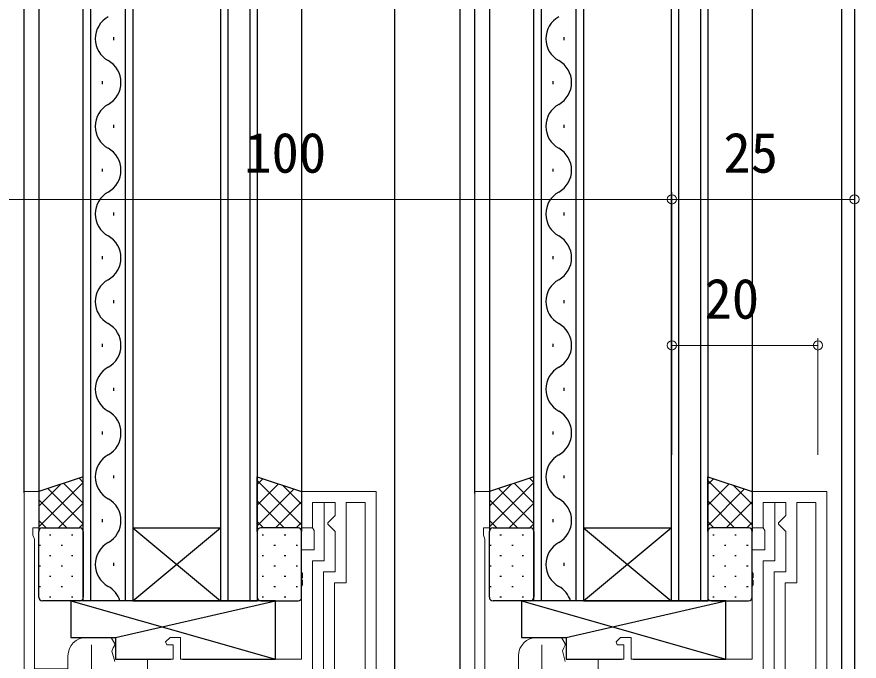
# Model space of a CAD drawing. Units: millimetres, scale not verified. Extents: x -437 to 438, y -681 to 679.
# Drawn here: x -291.5 to -176.2, y 12.3 to 100.5 of the extents above; entities that cross this region are included whole.
import ezdxf
from ezdxf.enums import TextEntityAlignment as Align

# ---------------------------------------------------------------- set-up
doc = ezdxf.new("R2010")
doc.units = ezdxf.units.MM
doc.header["$LTSCALE"] = 4
doc.layers.add('0-2_YKK_11', color=7, linetype='Continuous', lineweight=18)
doc.layers.add('0-5_YKK_D', color=6, linetype='Continuous', lineweight=18)
doc.layers.add('0-3_YKK_12', color=2, linetype='Continuous')
doc.layers.add('0-4_YKK_13', color=4, linetype='Continuous')
doc.styles.add('ＭＳ ゴシック', font='')
doc.styles.get('ＭＳ ゴシック').set_extended_font_data('MS Gothic')

msp = doc.modelspace()

# ---------------------------------------------------------------- linework, layer by layer
at = {"layer": '0-2_YKK_11'}
for p, q in [((-281.302, 14.516), (-281.302, 9.516)), ((-219.602, 14.516), (-219.602, 9.516))]:
    msp.add_line(p, q, dxfattribs=at)
for points in [[(-270.602, -57.484), (-270.602, -48.484), (-272.602, -48.484), (-272.602, -50.484), (-273.602, -50.484), (-273.602, -48.484), (-278.302, -48.484), (-278.802, -48.984), (-283.802, -48.984), (-284.302, -48.484), (-289.502, -48.484), (-289.502, -58.484), (-290.502, -58.484), (-290.502, 35.516), (-288.502, 35.516), (-288.502, 30.516), (-289.302, 30.516), (-289.302, 29.516), (-289.102, 28.967), (-289.102, 11.216), (-284.502, 11.216), (-284.502, 13.016)], [(-242.302, 35.516), (-242.302, -24.984), (-248.502, -24.984), (-248.502, -33.884), (-251.002, -33.884), (-251.002, -32.884), (-250.502, -32.384), (-250.002, -31.884), (-250.002, -30.884), (-259.202, -30.884)], [(-249.502, 4.016), (-249.502, 24.516), (-247.902, 24.516), (-247.902, 30.016), (-248.402, 30.516), (-248.902, 31.016), (-248.902, 31.216), (-248.402, 31.716), (-247.902, 32.216), (-247.902, 34.016), (-251.002, 34.016), (-251.002, 30.516), (-252.502, 30.516), (-252.502, 35.516), (-242.302, 35.516)], [(-227.402, 11.216), (-227.402, 28.967), (-227.602, 29.516), (-227.602, 30.516), (-226.802, 30.516), (-226.802, 35.516), (-228.802, 35.516), (-228.802, -26.484)], [(-180.602, 35.516), (-180.602, 5.516), (-203.402, -8.484), (-203.402, -14.484), (-208.402, -14.484), (-208.402, -20.384), (-210.502, -20.384), (-210.502, -18.884), (-209.902, -18.884), (-209.902, -14.984)], [(-187.802, 9.516), (-187.802, 24.516), (-186.202, 24.516), (-186.202, 30.016), (-186.702, 30.516), (-187.202, 31.016), (-187.202, 31.216), (-186.702, 31.716), (-186.202, 32.216), (-186.202, 34.016), (-189.302, 34.016), (-189.302, 30.516), (-190.802, 30.516), (-190.802, 35.516), (-180.602, 35.516)], [(-273.602, 11.216), (-273.602, 12.516), (-270.102, 12.516), (-270.102, 14.516), (-270.978, 14.516), (-271.138, 14.904), (-270.526, 15.516), (-269.102, 15.516), (-269.102, 12.516), (-252.502, 12.516), (-252.502, 22.558), (-252.382, 22.741), (-252.382, 23.291), (-252.502, 23.475), (-252.502, 23.558), (-252.382, 23.741), (-252.382, 24.291), (-252.502, 24.475), (-252.502, 27.516), (-250.802, 27.516), (-250.802, 30.17), (-251.002, 30.516), (-251.002, 34.016), (-249.402, 34.016), (-249.402, 26.016), (-251.002, 26.016), (-251.002, 4.916)], [(-189.302, 11.016), (-189.302, 26.016), (-187.702, 26.016), (-187.702, 34.016), (-189.302, 34.016), (-189.302, 30.516), (-189.102, 30.17), (-189.102, 27.516), (-190.802, 27.516), (-190.802, 24.475), (-190.682, 24.291), (-190.682, 23.741), (-190.802, 23.558), (-190.802, 23.475), (-190.682, 23.291), (-190.682, 22.741), (-190.802, 22.558), (-190.802, 12.516), (-207.402, 12.516), (-207.402, 15.516), (-208.826, 15.516), (-209.438, 14.904), (-209.278, 14.516), (-208.402, 14.516), (-208.402, 12.516), (-211.902, 12.516), (-211.902, 11.216)], [(-282.002, 15.516), (-278.602, 15.516), (-278.102, 14.65), (-278.102, 14.455), (-278.302, 14.108), (-278.488, 13.655), (-278.102, 12.216)], [(-216.402, 12.216), (-216.788, 13.658), (-216.602, 14.108), (-216.402, 14.455), (-216.402, 14.65), (-216.902, 15.516), (-220.302, 15.516)], [(-222.802, 13.016), (-222.802, 11.216)]]:
    msp.add_lwpolyline(points, dxfattribs=at)
for points in [[(-243.802, 34.016), (-243.802, 3.716), (-248.002, 3.716), (-248.002, 23.016), (-246.402, 23.016), (-246.402, 34.016)], [(-182.102, 9.216), (-182.102, 34.016), (-184.702, 34.016), (-184.702, 23.016), (-186.302, 23.016), (-186.302, 9.216)]]:
    msp.add_lwpolyline(points, close=True, dxfattribs=at)
for centre in [(-282.002, 13.016), (-220.302, 13.016)]:
    msp.add_arc(centre, 2.5, 90.00001, 179.99999, dxfattribs=at)
at = {"layer": '0-3_YKK_12'}
for p, q in [((-219.702, 450.513), (-219.702, 20.516)), ((-214.902, 20.516), (-214.902, 450.513)), ((-290.502, 35.316), (-290.502, 233.415)), ((-288.502, 233.415), (-288.502, 35.027)), ((-282.402, 20.516), (-282.402, 233.415)), ((-281.402, 233.415), (-281.402, 20.516)), ((-276.602, 20.516), (-276.602, 233.415)), ((-275.602, 233.415), (-275.602, 20.516)), ((-263.602, 233.415), (-263.602, 20.516)), ((-262.602, 233.415), (-262.602, 20.516)), ((-259.602, 233.415), (-259.602, 20.516)), ((-258.602, 233.415), (-258.602, 20.516)), ((-252.502, 233.415), (-252.502, 35.516)), ((-239.802, 233.415), (-239.802, -24.984)), ((-230.802, -26.483), (-230.802, 233.415)), ((-228.802, 35.216), (-228.802, 233.415)), ((-226.802, 233.415), (-226.802, 35.027)), ((-201.902, 233.415), (-201.902, 20.516)), ((-200.902, 233.415), (-200.902, 20.516)), ((-197.902, 233.415), (-197.902, 20.516)), ((-196.902, 233.415), (-196.902, 20.516)), ((-190.802, 233.415), (-190.802, 35.516)), ((-178.602, 233.415), (-178.602, 10.816)), ((-176.802, 233.415), (-176.802, 10.816)), ((-278.242, 97.313), (-278.242, 97.713)), ((-216.542, 97.313), (-216.542, 97.713)), ((-279.762, 91.313), (-279.762, 91.713)), ((-218.062, 91.313), (-218.062, 91.713)), ((-278.242, 85.313), (-278.242, 85.713)), ((-216.542, 85.313), (-216.542, 85.713)), ((-279.762, 79.313), (-279.762, 79.713)), ((-218.062, 79.313), (-218.062, 79.713)), ((-278.242, 73.313), (-278.242, 73.713)), ((-216.542, 73.313), (-216.542, 73.713)), ((-279.762, 67.313), (-279.762, 67.713)), ((-218.062, 67.313), (-218.062, 67.713)), ((-278.242, 61.313), (-278.242, 61.713)), ((-216.542, 61.313), (-216.542, 61.713)), ((-279.762, 55.313), (-279.762, 55.713)), ((-218.062, 55.313), (-218.062, 55.713)), ((-278.242, 49.313), (-278.242, 49.713)), ((-216.542, 49.313), (-216.542, 49.713)), ((-279.762, 43.313), (-279.762, 43.713)), ((-218.062, 43.313), (-218.062, 43.713)), ((-278.242, 37.313), (-278.242, 37.713)), ((-216.542, 37.313), (-216.542, 37.713)), ((-279.762, 31.313), (-279.762, 31.713)), ((-218.062, 31.313), (-218.062, 31.713)), ((-275.602, 30.516), (-263.602, 30.516)), ((-275.602, 30.516), (-263.602, 20.516)), ((-275.602, 20.516), (-263.602, 30.516)), ((-213.902, 30.516), (-201.902, 30.516)), ((-213.902, 30.516), (-201.902, 20.516)), ((-213.902, 20.516), (-201.902, 30.516)), ((-278.242, 25.313), (-278.242, 25.713)), ((-216.542, 25.313), (-216.542, 25.713)), ((-275.602, 20.516), (-282.402, 20.516)), ((-275.602, 20.516), (-258.602, 20.516)), ((-213.902, 20.516), (-196.902, 20.516))]:
    msp.add_line(p, q, dxfattribs=at)
msp.add_lwpolyline([(-220.702, 20.516), (-220.702, 450.513), (-213.902, 450.513), (-213.902, 20.516)], close=True, dxfattribs=at)
for centre, start, end in [((-277.325, 97.513), 119.20254, 240.79746), ((-215.625, 97.513), 119.20254, 240.79746), ((-280.679, 91.513), 299.20254, 60.79746), ((-218.979, 91.513), 299.20254, 60.79746), ((-277.325, 85.513), 119.20254, 240.79746), ((-215.625, 85.513), 119.20254, 240.79746), ((-280.679, 79.513), 299.20254, 60.79746), ((-218.979, 79.513), 299.20254, 60.79746), ((-277.325, 73.513), 119.20254, 240.79746), ((-215.625, 73.513), 119.20254, 240.79746), ((-280.679, 67.513), 299.20254, 60.79746), ((-218.979, 67.513), 299.20254, 60.79746), ((-277.325, 61.513), 119.20254, 240.79746), ((-215.625, 61.513), 119.20254, 240.79746), ((-280.679, 55.513), 299.20254, 60.79746), ((-218.979, 55.513), 299.20254, 60.79746), ((-277.325, 49.513), 119.20254, 240.79746), ((-215.625, 49.513), 119.20254, 240.79746), ((-280.679, 43.513), 299.20254, 60.79746), ((-218.979, 43.513), 299.20254, 60.79746), ((-277.325, 37.513), 119.20254, 240.79746), ((-215.625, 37.513), 119.20254, 240.79746), ((-280.679, 31.513), 299.20254, 60.79746), ((-218.979, 31.513), 299.20254, 60.79746), ((-277.325, 25.513), 119.20254, 240.79746), ((-215.625, 25.513), 119.20254, 240.79746), ((-280.679, 19.513), 16.96728, 60.79746), ((-218.979, 19.513), 16.96728, 60.79746)]:
    msp.add_arc(centre, 3.437, start, end, dxfattribs=at)
at = {"layer": '0-4_YKK_13'}
for p, q in [((-282.402, 36.747), (-282.982, 37.326)), ((-258.602, 36.462), (-257.808, 37.256)), ((-252.502, 30.931), (-258.602, 37.031)), ((-220.702, 36.747), (-221.282, 37.326)), ((-196.902, 36.462), (-196.108, 37.256)), ((-190.802, 30.931), (-196.902, 37.031)), ((-288.502, 30.647), (-282.402, 36.747)), ((-288.502, 33.475), (-285.465, 36.512)), ((-282.402, 31.09), (-287.242, 35.93)), ((-282.402, 33.918), (-285.112, 36.628)), ((-258.602, 33.634), (-255.678, 36.558)), ((-258.602, 30.805), (-253.548, 35.859)), ((-252.502, 33.759), (-255.116, 36.373)), ((-226.802, 30.647), (-220.702, 36.747)), ((-226.802, 33.475), (-223.765, 36.512)), ((-220.702, 31.09), (-225.542, 35.93)), ((-220.702, 33.918), (-223.412, 36.628)), ((-196.902, 33.634), (-193.978, 36.558)), ((-196.902, 30.805), (-191.848, 35.859)), ((-190.802, 33.759), (-193.416, 36.373)), ((-288.502, 35.516), (-288.502, 30.016)), ((-252.502, 35.516), (-252.502, 30.016)), ((-226.802, 35.516), (-226.802, 30.016)), ((-190.802, 35.516), (-190.802, 30.016)), ((-284.657, 30.516), (-288.502, 34.361)), ((-285.804, 30.516), (-282.402, 33.918)), ((-254.916, 30.516), (-258.602, 34.202)), ((-256.063, 30.516), (-252.502, 34.077)), ((-222.957, 30.516), (-226.802, 34.361)), ((-224.104, 30.516), (-220.702, 33.918)), ((-193.216, 30.516), (-196.902, 34.202)), ((-194.363, 30.516), (-190.802, 34.077)), ((-287.486, 30.516), (-288.502, 31.533)), ((-257.745, 30.516), (-258.602, 31.374)), ((-253.234, 30.516), (-252.502, 31.249)), ((-225.786, 30.516), (-226.802, 31.533)), ((-196.045, 30.516), (-196.902, 31.374)), ((-191.534, 30.516), (-190.802, 31.249)), ((-288.502, 21.016), (-288.502, 30.016)), ((-288.002, 30.516), (-282.902, 30.516)), ((-282.975, 30.516), (-282.402, 31.09)), ((-282.402, 30.016), (-282.402, 21.016)), ((-258.602, 30.016), (-258.602, 21.016)), ((-253.002, 30.516), (-258.102, 30.516)), ((-252.502, 21.016), (-252.502, 30.016)), ((-226.802, 21.016), (-226.802, 30.016)), ((-226.302, 30.516), (-221.202, 30.516)), ((-221.275, 30.516), (-220.702, 31.09)), ((-220.702, 30.016), (-220.702, 21.016)), ((-196.902, 30.016), (-196.902, 21.016)), ((-191.302, 30.516), (-196.402, 30.516)), ((-190.802, 21.016), (-190.802, 30.016)), ((-287.047, 29.569), (-286.847, 29.569)), ((-284.017, 29.569), (-283.817, 29.569)), ((-257.917, 29.569), (-257.717, 29.569)), ((-254.887, 29.569), (-254.687, 29.569)), ((-225.347, 29.569), (-225.147, 29.569)), ((-222.317, 29.569), (-222.117, 29.569)), ((-196.217, 29.569), (-196.017, 29.569)), ((-193.187, 29.569), (-192.987, 29.569)), ((-288.462, 28.154), (-288.262, 28.154)), ((-285.432, 28.154), (-285.232, 28.154)), ((-256.302, 28.154), (-256.102, 28.154)), ((-253.272, 28.154), (-253.072, 28.154)), ((-226.762, 28.154), (-226.562, 28.154)), ((-223.732, 28.154), (-223.532, 28.154)), ((-194.602, 28.154), (-194.402, 28.154)), ((-191.572, 28.154), (-191.372, 28.154)), ((-287.047, 26.739), (-286.847, 26.739)), ((-284.017, 26.739), (-283.817, 26.739)), ((-257.917, 26.739), (-257.717, 26.739)), ((-254.887, 26.739), (-254.687, 26.739)), ((-225.347, 26.739), (-225.147, 26.739)), ((-222.317, 26.739), (-222.117, 26.739)), ((-196.217, 26.739), (-196.017, 26.739)), ((-193.187, 26.739), (-192.987, 26.739)), ((-288.462, 25.324), (-288.262, 25.324)), ((-285.432, 25.324), (-285.232, 25.324)), ((-256.302, 25.324), (-256.102, 25.324)), ((-253.272, 25.324), (-253.072, 25.324)), ((-226.762, 25.324), (-226.562, 25.324)), ((-223.732, 25.324), (-223.532, 25.324)), ((-194.602, 25.324), (-194.402, 25.324)), ((-191.572, 25.324), (-191.372, 25.324)), ((-287.047, 23.909), (-286.847, 23.909)), ((-284.017, 23.909), (-283.817, 23.909)), ((-257.917, 23.909), (-257.717, 23.909)), ((-254.887, 23.909), (-254.687, 23.909)), ((-225.347, 23.909), (-225.147, 23.909)), ((-222.317, 23.909), (-222.117, 23.909)), ((-196.217, 23.909), (-196.017, 23.909)), ((-193.187, 23.909), (-192.987, 23.909)), ((-288.462, 22.494), (-288.262, 22.494)), ((-285.432, 22.494), (-285.232, 22.494)), ((-256.302, 22.494), (-256.102, 22.494)), ((-253.272, 22.494), (-253.072, 22.494)), ((-226.762, 22.494), (-226.562, 22.494)), ((-223.732, 22.494), (-223.532, 22.494)), ((-194.602, 22.494), (-194.402, 22.494)), ((-191.572, 22.494), (-191.372, 22.494)), ((-287.047, 21.079), (-286.847, 21.079)), ((-284.017, 21.079), (-283.817, 21.079)), ((-257.917, 21.079), (-257.717, 21.079)), ((-254.887, 21.079), (-254.687, 21.079)), ((-225.347, 21.079), (-225.147, 21.079)), ((-222.317, 21.079), (-222.117, 21.079)), ((-196.217, 21.079), (-196.017, 21.079)), ((-193.187, 21.079), (-192.987, 21.079)), ((-282.902, 20.516), (-288.002, 20.516)), ((-284.102, 20.516), (-256.102, 12.516)), ((-278.002, 15.516), (-256.102, 20.516)), ((-258.102, 20.516), (-253.002, 20.516)), ((-221.202, 20.516), (-226.302, 20.516)), ((-222.402, 20.516), (-194.402, 12.516)), ((-216.302, 15.516), (-194.402, 20.516)), ((-196.402, 20.516), (-191.302, 20.516))]:
    msp.add_line(p, q, dxfattribs=at)
for points in [[(-282.402, 30.016), (-282.402, 37.516), (-288.502, 35.516)], [(-258.602, 30.016), (-258.602, 37.516), (-252.502, 35.516)], [(-220.702, 30.016), (-220.702, 37.516), (-226.802, 35.516)], [(-196.902, 30.016), (-196.902, 37.516), (-190.802, 35.516)], [(-268.805, 12.516), (-256.102, 12.516), (-256.102, 20.516), (-284.102, 20.516), (-284.102, 15.516), (-278.002, 15.516), (-278.002, 12.516), (-270.399, 12.516)], [(-207.105, 12.516), (-194.402, 12.516), (-194.402, 20.516), (-222.402, 20.516), (-222.402, 15.516), (-216.302, 15.516), (-216.302, 12.516), (-208.699, 12.516)]]:
    msp.add_lwpolyline(points, dxfattribs=at)
for centre, start, end in [((-288.002, 30.016), 90, 180), ((-282.902, 30.016), 0, 90), ((-258.102, 30.016), 90, 180), ((-253.002, 30.016), 0, 90), ((-226.302, 30.016), 90, 180), ((-221.202, 30.016), 0, 90), ((-196.402, 30.016), 90, 180), ((-191.302, 30.016), 0, 90), ((-288.002, 21.016), 180, 270), ((-282.902, 21.016), 270, 0), ((-258.102, 21.016), 180, 270), ((-253.002, 21.016), 270, 0), ((-226.302, 21.016), 180, 270), ((-221.202, 21.016), 270, 0), ((-196.402, 21.016), 180, 270), ((-191.302, 21.016), 270, 0)]:
    msp.add_arc(centre, 0.5, start, end, dxfattribs=at)
at = {"layer": '0-5_YKK_D'}
for p, q in [((-201.802, 40.516), (-201.802, 76.516)), ((-201.802, 40.516), (-201.802, 76.516)), ((-176.802, 40.516), (-176.802, 76.516)), ((-301.802, 75.516), (-201.802, 75.516)), ((-201.802, 75.516), (-176.802, 75.516)), ((-201.802, 40.516), (-201.802, 56.516)), ((-181.802, 40.516), (-181.802, 56.516)), ((-201.802, 55.516), (-181.802, 55.516))]:
    msp.add_line(p, q, dxfattribs=at)
for centre in [(-201.802, 75.516), (-201.802, 75.516), (-176.802, 75.516), (-201.802, 55.516), (-181.802, 55.516)]:
    msp.add_circle(centre, 0.637, dxfattribs=at)

# ---------------------------------------------------------------- texts
at = {"layer": '0-5_YKK_D', "style": 'ＭＳ ゴシック'}
for s, p in [('100', (-260.367, 77.516)), ('25', (-194.757, 77.516)), ('20', (-197.342, 57.516))]:
    msp.add_text(s, height=5.499, dxfattribs=at).set_placement(p, align=Align.BOTTOM_LEFT)

doc.saveas('drawing.dxf')
